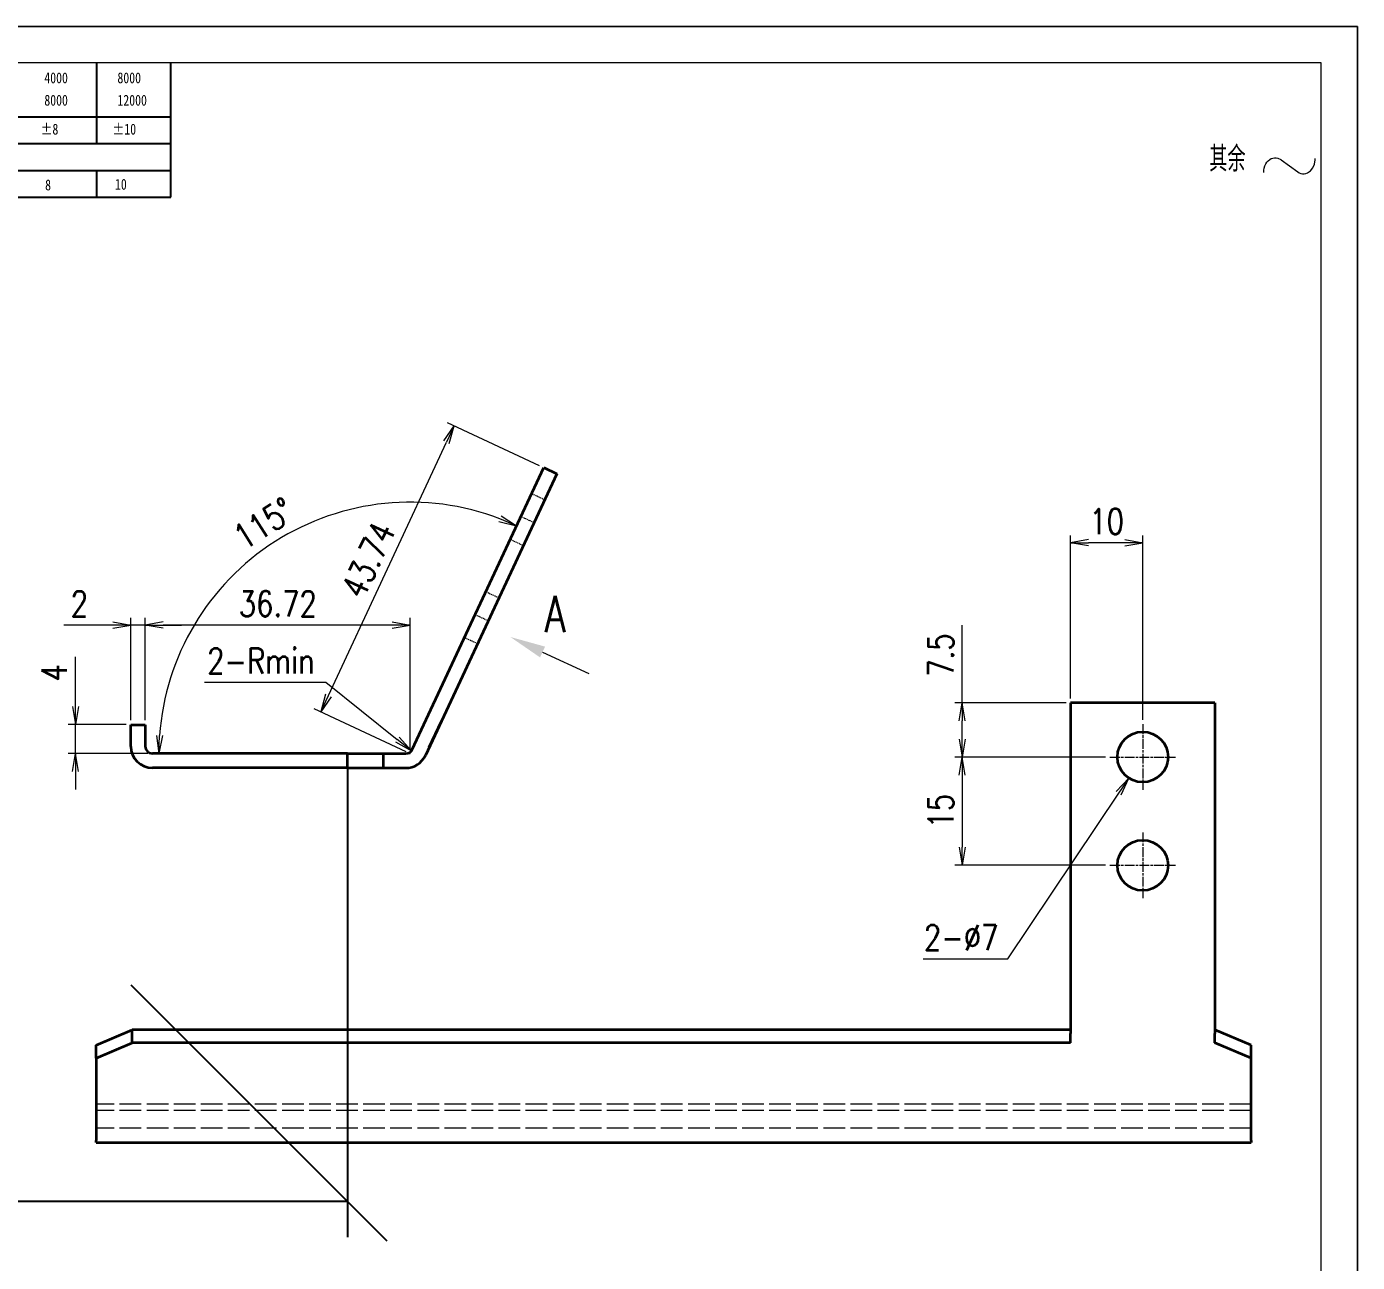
# Model space of a CAD drawing. Header units: inches. Extents: x 269 to 10986, y 1043 to 4337.
# Drawn here: x 3691.5 to 3875.9, y 2528.2 to 2699.5 of the extents above; entities that cross this region are included whole.
import ezdxf
from ezdxf.enums import TextEntityAlignment as Align

# ---------------------------------------------------------------- set-up
doc = ezdxf.new("R2010")
doc.units = ezdxf.units.IN
doc.header["$MEASUREMENT"] = 0
for name, pattern in [('AM_ISO02W050x2', [3.75, 3, -0.75]), ('AM_ISO08W050x2', [9, 6, -0.75, 1.5, -0.75]), ('AM_ISO09W050', [22.5, 12, -1.5, 3, -1.5, 3, -1.5]), ('DOT2', [0.125, 0, -0.125])]:
    doc.linetypes.add(name, pattern=pattern)
doc.layers.add('DIM', color=3, linetype='Continuous')
doc.layers.add('图\\M+19E79\\M+195B6\\M+18E9A', color=7, linetype='Continuous')
for name, color, linetype, lineweight in [('中心线', 2, 'AM_ISO08W050x2', 18), ('双点划线', 6, 'AM_ISO09W050', 18), ('图框', 7, 'Continuous', 18), ('标注线', 3, 'Continuous', 18), ('粗实线', 7, 'Continuous', 35), ('虚线', 1, 'AM_ISO02W050x2', 18)]:
    doc.layers.add(name, color=color, linetype=linetype, lineweight=lineweight)
doc.layers.add('打印', color=7, linetype='Continuous', lineweight=15, plot=False)
doc.layers.add('打印-禁用', color=7, linetype='Continuous', lineweight=15, plot=False)
doc.styles.add('DIM', font='romans.shx', dxfattribs={"width": 0.8, "bigfont": 'bigfont.shx'})
doc.styles.get("Standard").update_dxf_attribs({"font": 'txt', "bigfont": 'gbcbig.shx'})
doc.styles.add('国标', font='simfang.ttf', dxfattribs={"width": 0.8})
doc.styles.add('机械长仿宋', font='gbenor.shx', dxfattribs={"height": 1, "bigfont": 'gbcbig.shx'})
doc.dimstyles.new('XR 1-1', dxfattribs={"dimtxt": 3.5, "dimasz": 2.5, "dimexe": 1, "dimexo": 0.625, "dimgap": 1.2, "dimtad": 1, "dimtoh": 1, "dimdsep": 46, "dimtxsty": 'DIM', "dimblk": 'OPEN', "dimcen": 0, "dimclrd": 8, "dimclre": 8, "dimclrt": 2, "dimazin": 2, "dimtfac": 0.5, "dimtmove": 0, "dimatfit": 3, "dimldrblk": 'OPEN', "dimfxl": 0, "dimtolj": 2, "dimlwd": 18, "dimlwe": 18, "dimarcsym": 0})
doc.dimstyles.new('XR 1-1$0', dxfattribs={"dimtxt": 3.5, "dimasz": 2.5, "dimexe": 1, "dimexo": 0.625, "dimgap": 1.2, "dimtad": 1, "dimzin": 9, "dimdsep": 46, "dimtxsty": 'DIM', "dimblk": 'OPEN', "dimcen": 0, "dimclrd": 8, "dimclre": 8, "dimclrt": 2, "dimazin": 2, "dimtfac": 0.5, "dimtmove": 0, "dimatfit": 3, "dimldrblk": 'OPEN', "dimfxl": 0, "dimtolj": 2, "dimlwd": 18, "dimlwe": 18, "dimarcsym": 0})
doc.dimstyles.new('XR 1-1$3', dxfattribs={"dimtxt": 3.5, "dimasz": 2.5, "dimexe": 1, "dimexo": 0.625, "dimgap": 1.2, "dimtad": 1, "dimtoh": 1, "dimdsep": 46, "dimtxsty": 'DIM', "dimblk": 'OPEN', "dimcen": 0, "dimclrd": 8, "dimclre": 8, "dimclrt": 2, "dimazin": 2, "dimtfac": 0.5, "dimtofl": 0, "dimtmove": 0, "dimatfit": 3, "dimldrblk": 'OPEN', "dimfxl": 0, "dimtolj": 2, "dimlwd": 18, "dimlwe": 18, "dimarcsym": 0})
doc.dimstyles.new('XR 1-1$4', dxfattribs={"dimtxt": 3.5, "dimasz": 2.5, "dimexe": 1, "dimexo": 0.625, "dimgap": 1.2, "dimtad": 1, "dimtoh": 1, "dimdsep": 46, "dimtxsty": 'DIM', "dimblk": 'OPEN', "dimcen": 0, "dimclrd": 8, "dimclre": 8, "dimclrt": 2, "dimazin": 2, "dimtfac": 0.5, "dimtofl": 0, "dimtmove": 0, "dimatfit": 3, "dimldrblk": 'OPEN', "dimfxl": 0, "dimtolj": 2, "dimlwd": 18, "dimlwe": 18, "dimarcsym": 0})

# ---------------------------------------------------------------- blocks, each defined once
blk = doc.blocks.new('GZDEH零件A3图框V01版')
at = {"layer": '图\\M+19E79\\M+195B6\\M+18E9A', "color": 9}
for p, q in [((3102.86, -1561.98), (3102.86, -1554.46)), ((3113.09, -1573.08), (3113.09, -1554.46)), ((2996.09, -1561.98), (3113.09, -1561.98)), ((3102.86, -1565.68), (3102.86, -1561.98)), ((2996.09, -1565.68), (3113.09, -1565.68)), ((2996.09, -1569.38), (3113.09, -1569.38)), ((3102.86, -1573.08), (3102.86, -1569.38)), ((2990.09, -1573.08), (3113.09, -1573.08))]:
    blk.add_line(p, q, dxfattribs=at)
at = {"layer": '图框', "linetype": 'Continuous'}
for p, q in [((3272.49, -1554.46), (2882.49, -1554.46)), ((3272.49, -1832.96), (3272.49, -1554.46))]:
    blk.add_line(p, q, dxfattribs=at)
at = {"layer": '打印-禁用', "linetype": 'Continuous'}
for p, q in [((3277.49, -1549.46), (2857.49, -1549.46)), ((3277.49, -1846.46), (3277.49, -1549.46))]:
    blk.add_line(p, q, dxfattribs=at)
at = {"layer": '图\\M+19E79\\M+195B6\\M+18E9A', "color": 9, "style": '国标', "width": 0.8}
for s, p in [('4000', (3095.57, -1557.31)), ('8000', (3105.7, -1557.31)), ('8000', (3095.57, -1560.41)), ('12000', (3105.7, -1560.41)), ('±8', (3095.06, -1564.42)), ('±10', (3105.02, -1564.42)), ('8', (3095.68, -1572.15)), ('10', (3105.36, -1572.06))]:
    blk.add_text(s, height=1.5, dxfattribs=at).set_placement(p)
blk = doc.blocks.new('DEH A3')
at = {"layer": '图框'}
blk.add_blockref('GZDEH零件A3图框V01版', (-2857.49, 1846.46), dxfattribs=at)
blk = doc.blocks.new('其余不去材料')
at = {"layer": '标注线', "color": 2, "lineweight": 13}
for points in [[(0, 0.17), (0.01, 0.48), (0.07, 0.79), (0.16, 1.09), (0.28, 1.36), (0.44, 1.6), (0.62, 1.8), (0.82, 1.97), (1.04, 2.09), (1.26, 2.17), (1.49, 2.21), (1.72, 2.21), (1.94, 2.17), (2.37, 1.97), (2.41, 1.95)], [(2.41, 1.95), (3.55, 1.11), (4.7, 0.27)], [(4.7, 0.27), (4.91, 0.14), (5.14, 0.05), (5.37, 0), (5.6, 0), (5.82, 0.04), (6.04, 0.11), (6.45, 0.38), (6.79, 0.8), (7.02, 1.34), (7.11, 1.95), (7.11, 2.09)]]:
    blk.add_lwpolyline(points, dxfattribs=at)
at = {"layer": '标注线', "color": 7, "linetype": 'DOT2', "style": '机械长仿宋'}
blk.add_text('其余', height=3.5, dxfattribs=at).set_placement((-7.56, 0.3))
blk = doc.blocks.new('_Open')
at = {"color": 0, "linetype": 'ByBlock', "lineweight": -2}
for p, q in [((-1, 0.167), (0, 0)), ((-1, -0.167), (0, 0)), ((0, 0), (-1, 0))]:
    blk.add_line(p, q, dxfattribs=at)
blk = doc.blocks.new('*D332')
at = {"layer": 'Defpoints', "color": 0, "transparency": 16777216}
for p in [(3705.97, 2616.55), (3705.97, 2602.74), (3707.97, 2602.74)]:
    blk.add_point(p, dxfattribs=at)
at = {"layer": 'DIM', "color": 8, "lineweight": 18, "transparency": 16777216}
for p, q in [((3703.47, 2616.55), (3696.7, 2616.55)), ((3705.97, 2603.36), (3705.97, 2617.55)), ((3707.97, 2616.55), (3705.97, 2616.55)), ((3707.97, 2603.36), (3707.97, 2617.55)), ((3710.47, 2616.55), (3712.97, 2616.55))]:
    blk.add_line(p, q, dxfattribs=at)
at = {"layer": 'DIM', "color": 8, "lineweight": 18, "transparency": 16777216, "xscale": 2.5, "yscale": 2.5, "zscale": 2.5}
blk.add_blockref('_Open', (3705.97, 2616.55), dxfattribs=at)
at = {"layer": 'DIM', "color": 8, "lineweight": 18, "transparency": 16777216, "xscale": 2.5, "yscale": 2.5, "zscale": 2.5, "rotation": 180}
blk.add_blockref('_Open', (3707.97, 2616.55), dxfattribs=at)
at = {"layer": 'DIM', "color": 2, "transparency": 16777216, "insert": (3698.84, 2619.5), "char_height": 3.5, "attachment_point": 5, "style": 'DIM'}
blk.add_mtext('\\A2;2', dxfattribs=at)
blk = doc.blocks.new('*D333')
at = {"layer": 'Defpoints', "color": 0, "transparency": 16777216}
for p in [(3707.97, 2616.55), (3707.97, 2602.74), (3744.69, 2598.72)]:
    blk.add_point(p, dxfattribs=at)
at = {"layer": 'DIM', "color": 8, "lineweight": 18, "transparency": 16777216}
for p, q in [((3707.97, 2603.36), (3707.97, 2617.55)), ((3742.19, 2616.55), (3710.47, 2616.55)), ((3744.69, 2599.35), (3744.69, 2617.55))]:
    blk.add_line(p, q, dxfattribs=at)
at = {"layer": 'DIM', "color": 8, "lineweight": 18, "transparency": 16777216, "xscale": 2.5, "yscale": 2.5, "zscale": 2.5, "rotation": 180}
blk.add_blockref('_Open', (3707.97, 2616.55), dxfattribs=at)
at = {"layer": 'DIM', "color": 8, "lineweight": 18, "transparency": 16777216, "xscale": 2.5, "yscale": 2.5, "zscale": 2.5}
blk.add_blockref('_Open', (3744.69, 2616.55), dxfattribs=at)
at = {"layer": 'DIM', "color": 2, "transparency": 16777216, "insert": (3726.33, 2619.5), "char_height": 3.5, "attachment_point": 5, "style": 'DIM'}
blk.add_mtext('\\A2;36.72', dxfattribs=at)
blk = doc.blocks.new('*D334')
at = {"layer": 'Defpoints', "color": 0, "transparency": 16777216}
for p in [(3698.29, 2602.74), (3705.97, 2602.74), (3708.97, 2598.74)]:
    blk.add_point(p, dxfattribs=at)
at = {"layer": 'DIM', "color": 8, "lineweight": 18, "transparency": 16777216}
for p, q in [((3698.29, 2605.24), (3698.29, 2612.14)), ((3705.34, 2602.74), (3697.29, 2602.74)), ((3698.29, 2598.74), (3698.29, 2602.74)), ((3708.34, 2598.74), (3697.29, 2598.74)), ((3698.29, 2596.24), (3698.29, 2593.74))]:
    blk.add_line(p, q, dxfattribs=at)
at = {"layer": 'DIM', "color": 8, "lineweight": 18, "transparency": 16777216, "xscale": 2.5, "yscale": 2.5, "zscale": 2.5}
for p, rotation in [((3698.29, 2602.74), 270), ((3698.29, 2598.74), 90)]:
    blk.add_blockref('_Open', p, dxfattribs=dict(at, rotation=rotation))
at = {"layer": 'DIM', "color": 2, "transparency": 16777216, "insert": (3695.34, 2609.94), "char_height": 3.5, "attachment_point": 5, "rotation": 90, "style": 'DIM'}
blk.add_mtext('\\A2;4', dxfattribs=at)
blk = doc.blocks.new('*D335')
at = {"layer": 'Defpoints', "color": 0, "transparency": 16777216}
for p in [(3750.77, 2644.15), (3763.17, 2638.37), (3744.69, 2598.72)]:
    blk.add_point(p, dxfattribs=at)
at = {"layer": 'DIM', "color": 8, "lineweight": 18, "transparency": 16777216}
for p, q in [((3762.61, 2638.63), (3749.86, 2644.57)), ((3733.34, 2606.77), (3749.71, 2641.89)), ((3744.12, 2598.99), (3731.37, 2604.93))]:
    blk.add_line(p, q, dxfattribs=at)
at = {"layer": 'DIM', "color": 8, "lineweight": 18, "transparency": 16777216, "xscale": 2.5, "yscale": 2.5, "zscale": 2.5}
for p, rotation in [((3750.77, 2644.15), 64.99999999994134), ((3732.28, 2604.51), 244.9999999999413)]:
    blk.add_blockref('_Open', p, dxfattribs=dict(at, rotation=rotation))
at = {"layer": 'DIM', "color": 2, "transparency": 16777216, "insert": (3738.85, 2625.58), "char_height": 3.5, "attachment_point": 5, "rotation": 65, "style": 'DIM'}
blk.add_mtext('\\A2;43.74', dxfattribs=at)
blk = doc.blocks.new('*D336')
at = {"layer": 'Defpoints', "color": 0, "transparency": 16777216}
for p in [(3763.17, 2638.37), (3736.66, 2632.63), (3708.97, 2598.74), (3735.97, 2598.74), (3744.96, 2599.31)]:
    blk.add_point(p, dxfattribs=at)
at = {"layer": 'DIM', "color": 8, "lineweight": 18, "transparency": 16777216}
blk.add_arc((3744.69, 2598.74), 34.83, 69.1129, 175.8871, dxfattribs=at)
at = {"layer": 'DIM', "color": 8, "lineweight": 18, "transparency": 16777216, "xscale": 2.5, "yscale": 2.5, "zscale": 2.5}
for p, rotation in [((3759.42, 2630.31), 337.0564469452432), ((3709.86, 2598.74), 267.9435530547742)]:
    blk.add_blockref('_Open', p, dxfattribs=dict(at, rotation=rotation))
at = {"layer": 'DIM', "color": 2, "transparency": 16777216, "insert": (3724.39, 2630.6), "char_height": 3.5, "attachment_point": 5, "rotation": 32.5, "style": 'DIM'}
blk.add_mtext('\\A2;115\\M+1818B', dxfattribs=at)
blk = doc.blocks.new('*D337')
at = {"layer": 'Defpoints', "color": 0, "transparency": 16777216}
for p in [(3744.06, 2599.74), (3744.84, 2599.11)]:
    blk.add_point(p, dxfattribs=at)
at = {"layer": 'DIM', "color": 8, "lineweight": 18, "transparency": 16777216}
for p, q in [((3716.18, 2608.63), (3732.98, 2608.63)), ((3732.98, 2608.63), (3742.89, 2600.68))]:
    blk.add_line(p, q, dxfattribs=at)
at = {"layer": 'DIM', "color": 8, "lineweight": 18, "transparency": 16777216, "xscale": 2.5, "yscale": 2.5, "zscale": 2.5, "rotation": 321.2526714147161}
blk.add_blockref('_Open', (3744.84, 2599.11), dxfattribs=at)
at = {"layer": 'DIM', "color": 2, "transparency": 16777216, "insert": (3723.98, 2611.58), "char_height": 3.5, "attachment_point": 5, "style": 'DIM'}
blk.add_mtext('\\A2;{\\Fromans,bigfont|c134;2-Rmin}', dxfattribs=at)
blk = doc.blocks.new('*D344')
at = {"layer": 'Defpoints', "color": 0, "transparency": 16777216}
for p in [(3841.62, 2598.25), (3821.15, 2583.25), (3841.62, 2583.25)]:
    blk.add_point(p, dxfattribs=at)
at = {"layer": 'DIM', "color": 8, "lineweight": 18, "transparency": 16777216}
for p, q in [((3840.99, 2598.25), (3820.15, 2598.25)), ((3821.15, 2595.75), (3821.15, 2585.75)), ((3840.99, 2583.25), (3820.15, 2583.25))]:
    blk.add_line(p, q, dxfattribs=at)
at = {"layer": 'DIM', "color": 8, "lineweight": 18, "transparency": 16777216, "xscale": 2.5, "yscale": 2.5, "zscale": 2.5}
for p, rotation in [((3821.15, 2598.25), 90), ((3821.15, 2583.25), 270)]:
    blk.add_blockref('_Open', p, dxfattribs=dict(at, rotation=rotation))
at = {"layer": 'DIM', "color": 2, "transparency": 16777216, "insert": (3818.2, 2590.75), "char_height": 3.5, "attachment_point": 5, "rotation": 90, "style": 'DIM'}
blk.add_mtext('\\A2;15', dxfattribs=at)
blk = doc.blocks.new('*D345')
at = {"layer": 'Defpoints', "color": 0, "transparency": 16777216}
for p in [(3821.15, 2605.75), (3836.17, 2605.75), (3840.99, 2598.25)]:
    blk.add_point(p, dxfattribs=at)
at = {"layer": 'DIM', "color": 8, "lineweight": 18, "transparency": 16777216}
for p, q in [((3821.15, 2605.75), (3821.15, 2616.52)), ((3835.54, 2605.75), (3820.15, 2605.75)), ((3821.15, 2600.75), (3821.15, 2603.25)), ((3840.37, 2598.25), (3820.15, 2598.25))]:
    blk.add_line(p, q, dxfattribs=at)
at = {"layer": 'DIM', "color": 8, "lineweight": 18, "transparency": 16777216, "xscale": 2.5, "yscale": 2.5, "zscale": 2.5}
for p, rotation in [((3821.15, 2605.75), 90), ((3821.15, 2598.25), 270)]:
    blk.add_blockref('_Open', p, dxfattribs=dict(at, rotation=rotation))
at = {"layer": 'DIM', "color": 2, "transparency": 16777216, "insert": (3818.2, 2612.39), "char_height": 3.5, "attachment_point": 5, "rotation": 90, "style": 'DIM'}
blk.add_mtext('\\A2;7.5', dxfattribs=at)
blk = doc.blocks.new('*D346')
at = {"layer": 'Defpoints', "color": 0, "transparency": 16777216}
for p in [(3836.17, 2627.96), (3836.17, 2605.75), (3846.17, 2602.8)]:
    blk.add_point(p, dxfattribs=at)
at = {"layer": 'DIM', "color": 8, "lineweight": 18, "transparency": 16777216}
for p, q in [((3836.17, 2606.38), (3836.17, 2628.96)), ((3843.67, 2627.96), (3838.67, 2627.96)), ((3846.17, 2603.43), (3846.17, 2628.96))]:
    blk.add_line(p, q, dxfattribs=at)
at = {"layer": 'DIM', "color": 8, "lineweight": 18, "transparency": 16777216, "xscale": 2.5, "yscale": 2.5, "zscale": 2.5, "rotation": 180}
blk.add_blockref('_Open', (3836.17, 2627.96), dxfattribs=at)
at = {"layer": 'DIM', "color": 8, "lineweight": 18, "transparency": 16777216, "xscale": 2.5, "yscale": 2.5, "zscale": 2.5}
blk.add_blockref('_Open', (3846.17, 2627.96), dxfattribs=at)
at = {"layer": 'DIM', "color": 2, "transparency": 16777216, "insert": (3841.17, 2630.91), "char_height": 3.5, "attachment_point": 5, "style": 'DIM'}
blk.add_mtext('\\A2;10', dxfattribs=at)
blk = doc.blocks.new('*D347')
at = {"layer": 'Defpoints', "color": 0, "transparency": 16777216}
for p in [(3848.12, 2601.16), (3844.22, 2595.34)]:
    blk.add_point(p, dxfattribs=at)
at = {"layer": 'DIM', "color": 8, "lineweight": 18, "transparency": 16777216}
for p, q in [((3827.48, 2570.3), (3842.84, 2593.27)), ((3815.74, 2570.3), (3827.48, 2570.3))]:
    blk.add_line(p, q, dxfattribs=at)
at = {"layer": 'DIM', "color": 8, "lineweight": 18, "transparency": 16777216, "xscale": 2.5, "yscale": 2.5, "zscale": 2.5, "rotation": 56.23449879873613}
blk.add_blockref('_Open', (3844.22, 2595.34), dxfattribs=at)
at = {"layer": 'DIM', "color": 2, "transparency": 16777216, "insert": (3821.01, 2573.25), "char_height": 3.5, "attachment_point": 5, "style": 'DIM'}
blk.add_mtext('\\A2;2-%%c7', dxfattribs=at)

msp = doc.modelspace()

# ---------------------------------------------------------------- linework, layer by layer
for p, q in [((3735.969, 2596.737), (3735.969, 2531.737)), ((3705.969, 2566.682), (3741.456, 2531.195)), ((3735.969, 2536.682), (3673.966, 2536.682))]:
    msp.add_line(p, q)
at = {"layer": '中心线', "ltscale": 0.059999}
msp.add_line((3761.998, 2630.639), (3759.823, 2631.653), dxfattribs=at)
at = {"layer": '中心线', "ltscale": 0.060001}
msp.add_line((3755.659, 2617.044), (3753.484, 2618.058), dxfattribs=at)
at = {"layer": '中心线', "ltscale": 0.2275}
for p, q in [((3846.17, 2602.804), (3846.17, 2593.704)), ((3846.17, 2587.804), (3846.17, 2578.704))]:
    msp.add_line(p, q, dxfattribs=at)
at = {"layer": '中心线', "ltscale": 0.227499}
for p, q in [((3841.62, 2598.254), (3850.72, 2598.254)), ((3841.62, 2583.254), (3850.72, 2583.254))]:
    msp.add_line(p, q, dxfattribs=at)
at = {"layer": '双点划线'}
for p in [(3744.057, 2598.737), (3744.964, 2599.314)]:
    msp.add_line(p, (3744.695, 2598.737), dxfattribs=at)
at = {"layer": '打印'}
msp.add_lwpolyline([(3455.908, 2699.472), (3875.908, 2699.472), (3875.908, 2402.472), (3455.908, 2402.472)], close=True, dxfattribs=at)
at = {"layer": '标注线', "ltscale": 0.176713}
msp.add_line((3763.019, 2612.807), (3769.425, 2609.82), dxfattribs=at)
at = {"layer": '标注线'}
msp.add_solid([(3763.367, 2613.555), (3758.549, 2614.892), (3762.67, 2612.059)], dxfattribs=at)
at = {"layer": '粗实线'}
for p, q in [((3744.964, 2599.314), (3763.174, 2638.366)), ((3764.986, 2637.521), (3746.776, 2598.469)), ((3836.17, 2605.754), (3836.17, 2562.665)), ((3856.17, 2605.754), (3856.17, 2562.665)), ((3735.969, 2598.737), (3708.969, 2598.737)), ((3735.969, 2596.737), (3708.969, 2596.737)), ((3836.17, 2560.454), (3706.17, 2560.454)), ((3836.17, 2558.641), (3706.17, 2558.641)), ((3701.17, 2544.836), (3861.17, 2544.836))]:
    msp.add_line(p, q, dxfattribs=at)
at = {"layer": '粗实线', "ltscale": 0.05}
for p, q in [((3763.174, 2638.366), (3764.986, 2637.521)), ((3705.969, 2602.737), (3707.969, 2602.737)), ((3735.969, 2596.737), (3735.969, 2598.737)), ((3740.969, 2596.737), (3740.969, 2598.737))]:
    msp.add_line(p, q, dxfattribs=at)
at = {"layer": '粗实线', "ltscale": 0.5}
msp.add_line((3856.17, 2605.754), (3836.17, 2605.754), dxfattribs=at)
at = {"layer": '粗实线', "ltscale": 0.075}
for p, q in [((3705.969, 2599.737), (3705.969, 2602.737)), ((3707.969, 2602.737), (3707.969, 2599.737))]:
    msp.add_line(p, q, dxfattribs=at)
at = {"layer": '粗实线', "ltscale": 0.099999}
msp.add_line((3747.312, 2599.618), (3749.003, 2603.243), dxfattribs=at)
at = {"layer": '粗实线', "ltscale": 0.125}
for p, q in [((3735.969, 2598.737), (3740.969, 2598.737)), ((3735.969, 2596.737), (3740.969, 2596.737))]:
    msp.add_line(p, q, dxfattribs=at)
at = {"layer": '粗实线', "ltscale": 0.07722}
for p, q in [((3740.969, 2598.737), (3744.057, 2598.737)), ((3740.969, 2596.737), (3744.057, 2596.737))]:
    msp.add_line(p, q, dxfattribs=at)
at = {"layer": '粗实线', "ltscale": 0.067973}
for p, q in [((3836.17, 2562.665), (3836.17, 2559.946)), ((3856.17, 2562.665), (3856.17, 2559.946))]:
    msp.add_line(p, q, dxfattribs=at)
at = {"layer": '粗实线', "ltscale": 0.135705}
for p, q in [((3701.17, 2558.34), (3706.17, 2560.454)), ((3861.17, 2558.34), (3856.17, 2560.454)), ((3701.17, 2556.528), (3706.17, 2558.641)), ((3861.17, 2556.528), (3856.17, 2558.641))]:
    msp.add_line(p, q, dxfattribs=at)
at = {"layer": '粗实线', "ltscale": 0.045315}
for p, q in [((3706.17, 2558.641), (3706.17, 2560.454)), ((3701.17, 2556.528), (3701.17, 2558.34)), ((3861.17, 2556.528), (3861.17, 2558.34))]:
    msp.add_line(p, q, dxfattribs=at)
at = {"layer": '粗实线', "ltscale": 0.032634}
for p, q in [((3836.17, 2558.641), (3836.17, 2559.946)), ((3856.17, 2558.641), (3856.17, 2559.946))]:
    msp.add_line(p, q, dxfattribs=at)
at = {"layer": '粗实线', "ltscale": 0.285267}
for p, q in [((3701.17, 2556.528), (3701.17, 2545.117)), ((3861.17, 2545.117), (3861.17, 2556.528))]:
    msp.add_line(p, q, dxfattribs=at)
at = {"layer": '粗实线', "ltscale": 0.007027}
for p, q in [((3701.17, 2544.836), (3701.17, 2545.117)), ((3861.17, 2545.117), (3861.17, 2544.836))]:
    msp.add_line(p, q, dxfattribs=at)
at = {"layer": '粗实线'}
for centre in [(3846.17, 2598.254), (3846.17, 2583.254)]:
    msp.add_circle(centre, 3.5, dxfattribs=at)
for centre, radius, start, end in [((3708.969, 2599.737), 3, 180, 270), ((3708.969, 2599.737), 1, 180, 270), ((3744.057, 2599.737), 1, 270, 335), ((3744.057, 2599.737), 3, 270, 335)]:
    msp.add_arc(centre, radius, start, end, dxfattribs=at)
at = {"layer": '虚线', "ltscale": 0.05}
for p, q in [((3763.296, 2633.895), (3761.483, 2634.741)), ((3760.338, 2627.551), (3758.525, 2628.396)), ((3756.957, 2620.301), (3755.144, 2621.146)), ((3753.998, 2613.957), (3752.186, 2614.802)), ((3735.969, 2596.737), (3735.969, 2598.737)), ((3740.969, 2596.737), (3740.969, 2598.737))]:
    msp.add_line(p, q, dxfattribs=at)
at = {"layer": '虚线'}
for p, q in [((3861.17, 2550.132), (3701.17, 2550.132)), ((3861.17, 2549.287), (3701.17, 2549.287)), ((3861.17, 2546.836), (3701.17, 2546.836))]:
    msp.add_line(p, q, dxfattribs=at)

# ---------------------------------------------------------------- block references
at = {"layer": '图框'}
msp.add_blockref('DEH A3', (3455.908, 2402.472), dxfattribs=at)
at = {"layer": '标注线'}
msp.add_blockref('其余不去材料', (3862.94, 2679.084), dxfattribs=at)

# ---------------------------------------------------------------- texts
at = {"layer": '标注线', "width": 0.883502}
msp.add_text('A', height=5, dxfattribs=at).set_placement((3763.284, 2615.58), (3766.229, 2615.58), align=Align.FIT)

# ---------------------------------------------------------------- dimensions: what is measured, and where the dimension line sits
at = {"layer": 'DIM'}
dim = msp.add_aligned_dim(p1=(3744.688, 2598.722), p2=(3763.174, 2638.366), distance=13.691, dimstyle='XR 1-1$0', dxfattribs=at)
dim.commit()
dim.dimension.update_dxf_attribs({"geometry": '*D335', "text_midpoint": (3738.849, 2625.577)})
dim = msp.add_angular_dim_2l(base=(3736.661, 2632.632), line1=((3735.969, 2598.737), (3708.969, 2598.737)), line2=((3744.964, 2599.314), (3763.174, 2638.366)), dimstyle='XR 1-1', dxfattribs=at)
dim.commit()
dim.dimension.update_dxf_attribs({"geometry": '*D336', "text_midpoint": (3724.393, 2630.604)})
for base, p1, p2, picture, middle in [((3836.17, 2627.958), (3846.17, 2602.804), (3836.17, 2605.754), '*D346', (3841.17, 2630.908)), ((3705.969, 2616.547), (3707.969, 2602.737), (3705.969, 2602.737), '*D332', (3698.835, 2619.497)), ((3707.969, 2616.547), (3744.688, 2598.722), (3707.969, 2602.737), '*D333', (3726.328, 2619.497))]:
    dim = msp.add_linear_dim(base=base, p1=p1, p2=p2, dimstyle='XR 1-1$0', dxfattribs=at)
    dim.commit()
    dim.dimension.update_dxf_attribs({"geometry": picture, "text_midpoint": middle})
for base, p1, p2, picture, middle in [((3821.155, 2605.754), (3840.995, 2598.254), (3836.17, 2605.754), '*D345', (3818.205, 2612.387)), ((3698.294, 2602.737), (3708.969, 2598.737), (3705.969, 2602.737), '*D334', (3695.344, 2609.937)), ((3821.155, 2583.254), (3841.62, 2598.254), (3841.62, 2583.254), '*D344', (3818.205, 2590.754))]:
    dim = msp.add_linear_dim(base=base, p1=p1, p2=p2, angle=90, dimstyle='XR 1-1$0', dxfattribs=at)
    dim.commit()
    dim.dimension.update_dxf_attribs({"geometry": picture, "text_midpoint": middle})
dim = msp.add_radius_dim(center=(3744.057, 2599.737), mpoint=(3744.837, 2599.111), text='{\\Fromans,bigfont|c134;2-Rmin}', dimstyle='XR 1-1$4', override={"dimtmove": 1}, dxfattribs=at)
dim.commit()
dim.dimension.update_dxf_attribs({"geometry": '*D337', "text_midpoint": (3732.976, 2608.63), "dimtype": 164})
dim = msp.add_diameter_dim_2p(p1=(3848.115, 2601.164), p2=(3844.225, 2595.344), dimstyle='XR 1-1$3', override={"dimpost": '2-%%c<>'}, dxfattribs=at)
dim.commit()
dim.dimension.update_dxf_attribs({"geometry": '*D347', "text_midpoint": (3821.011, 2570.296), "dimtype": 163})

doc.saveas('drawing.dxf')
